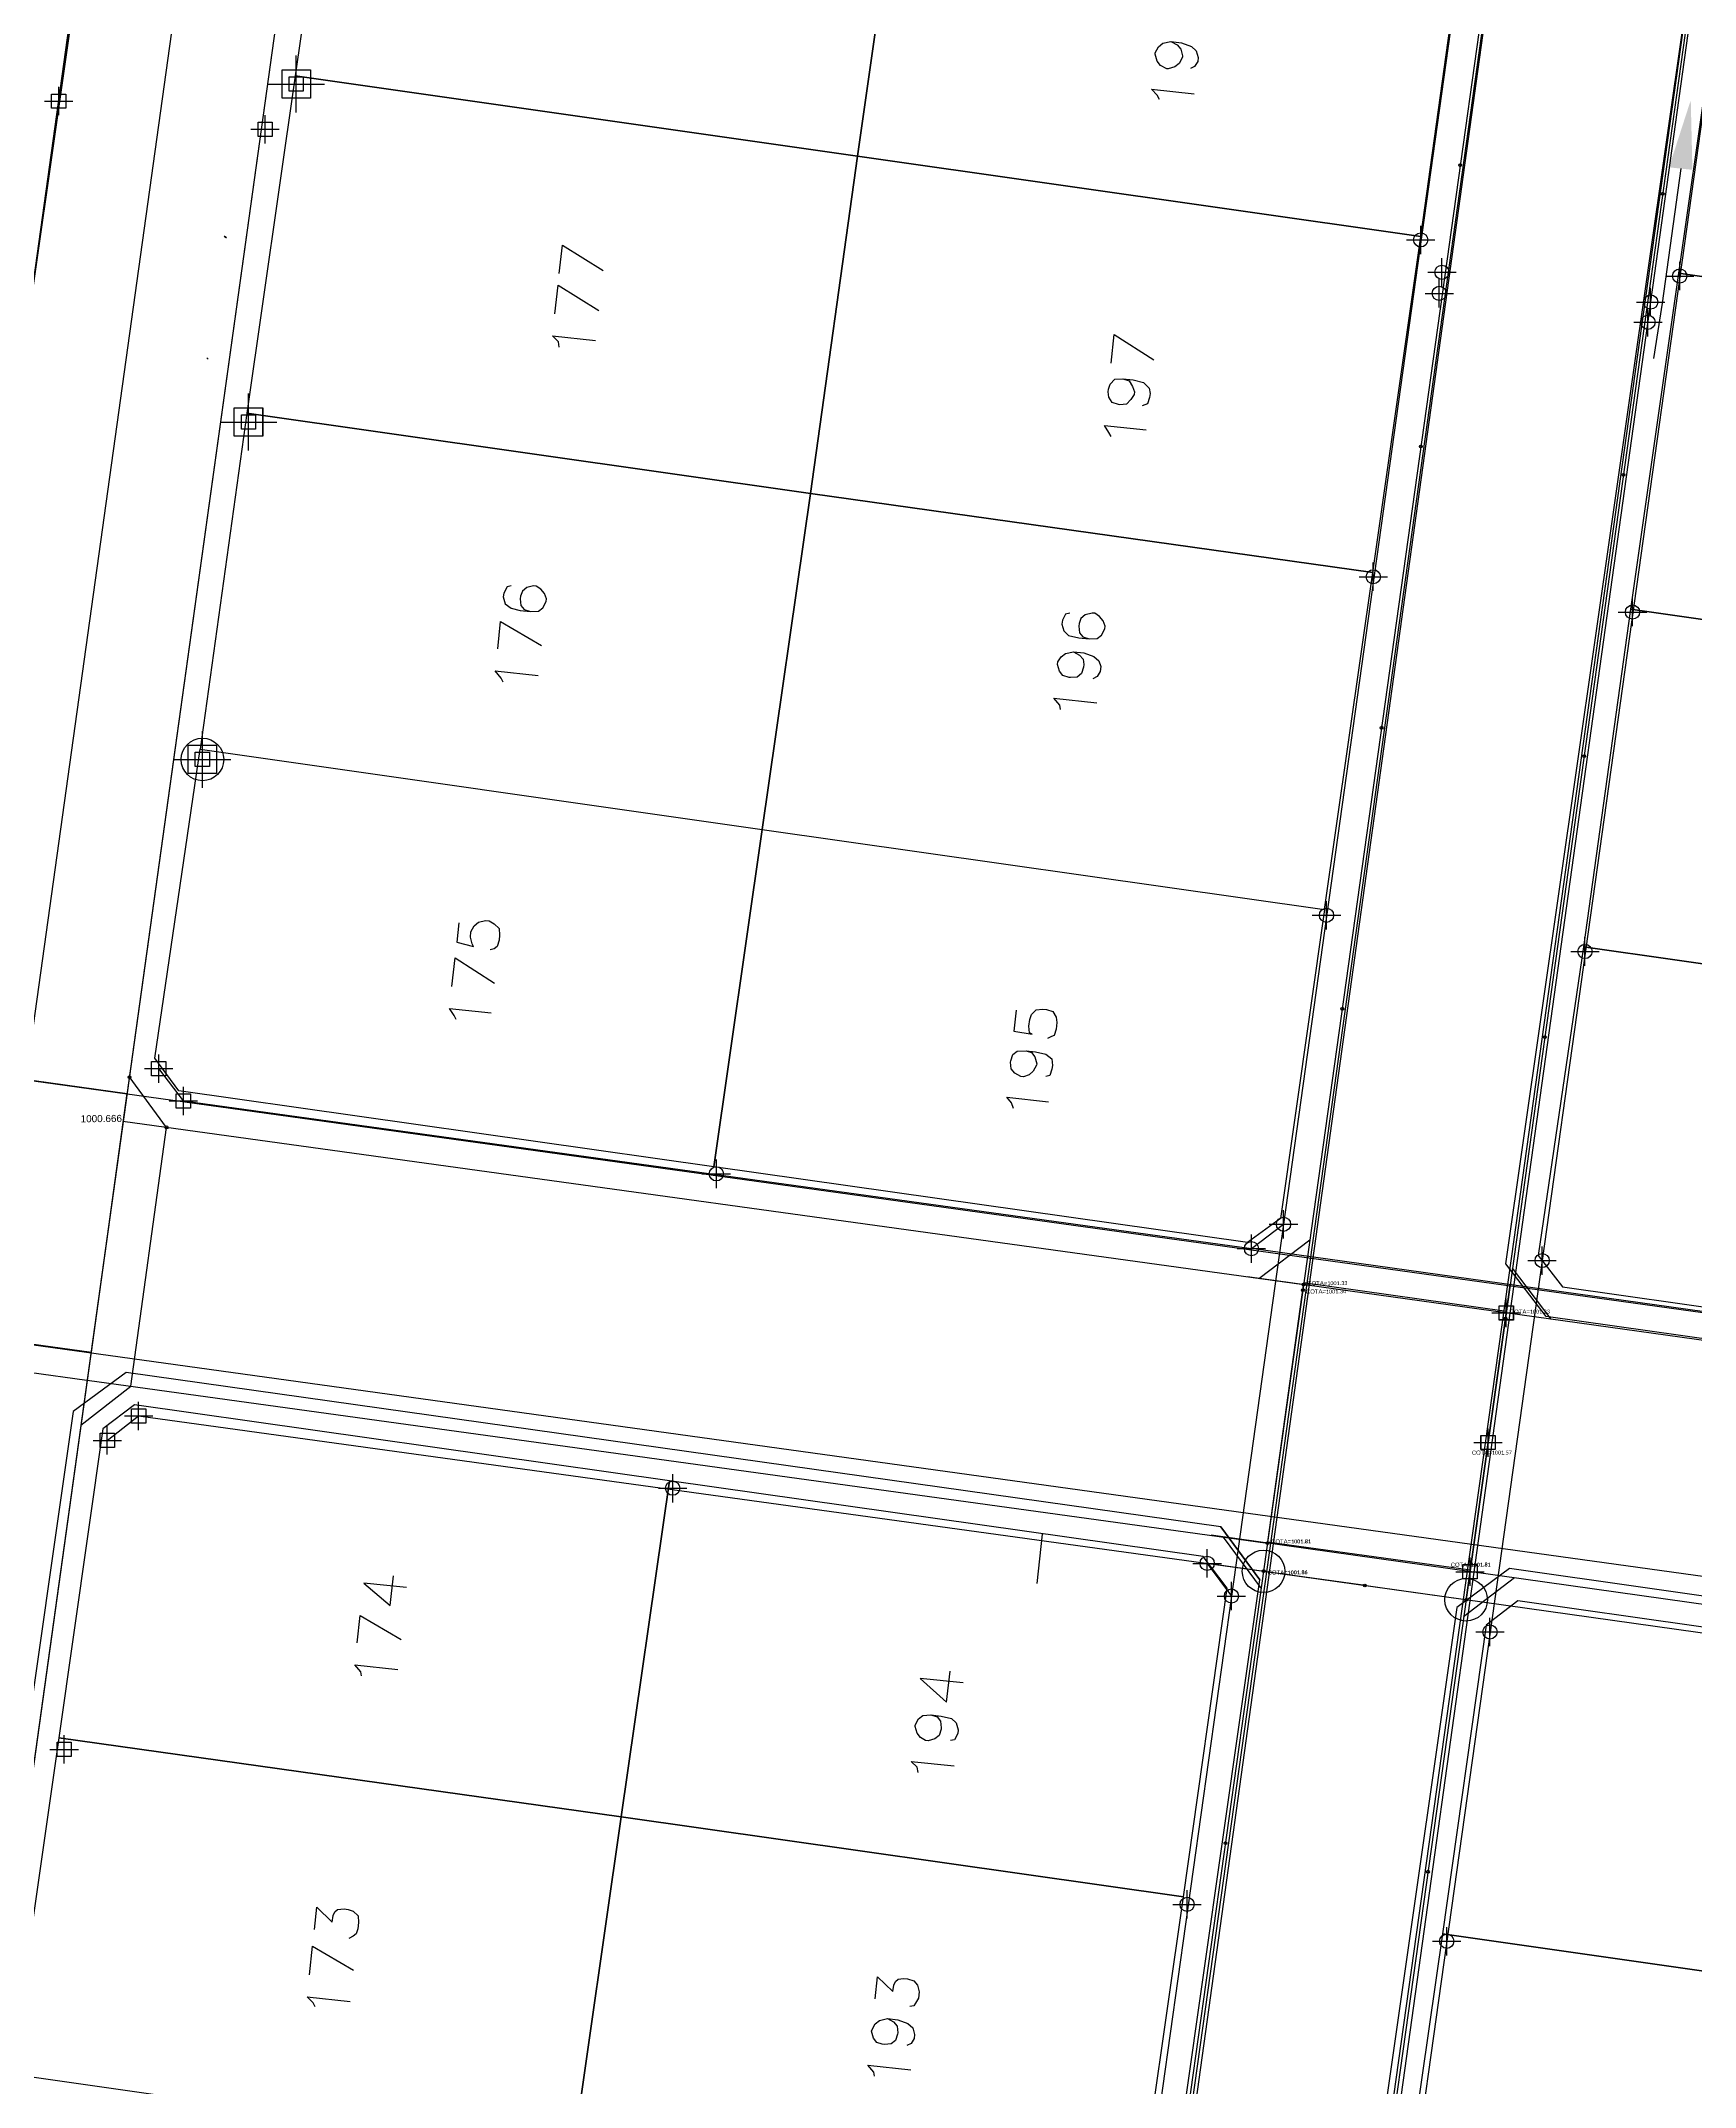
# Model space of a CAD drawing. Header units: metres. Extents: x -977055 to 805873, y -1033982 to 242021.
# Drawn here: x 901 to 959.2, y 929.9 to 1001.9 of the extents above; entities that cross this region are included whole.
import ezdxf

# ---------------------------------------------------------------- set-up
doc = ezdxf.new("R2010")
doc.units = ezdxf.units.M
doc.header["$PDMODE"] = 32
doc.header["$PDSIZE"] = 1.5
for name, color, linetype in [('12-CONDICIONES EXISTENTES', 2, 'Continuous'), ('C-ANNO-MATC-TEXT', 150, 'Continuous'), ('C-ROAD-PROF-TEXT', 11, 'Continuous'), ('LOTE 243', 6, 'Continuous'), ('PUNTOS V', 4, 'Continuous'), ('V-NODE', 1, 'Continuous')]:
    doc.layers.add(name, color=color, linetype=linetype)
for name, color, linetype, true_color in [('PDF2_area escolar', 7, 'Continuous', 0x989898), ('PDF_Geometry', 7, 'Continuous', 0x797979), ('PDF_Solid Fills', 7, 'Continuous', 0x797979)]:
    doc.layers.add(name, color=color, linetype=linetype, true_color=true_color)
doc.layers.get('PDF2_area escolar').off()
doc.styles.add('CITY2', font='stylu.ttf', dxfattribs={"height": 0.2})
doc.styles.get("Standard").update_dxf_attribs({"font": 'arial.ttf'})
doc.dimstyles.new('COTAS2', dxfattribs={"dimtxt": 0.02, "dimasz": 0.1, "dimexe": 0.15, "dimexo": 0.08, "dimgap": 0.05, "dimtad": 1, "dimzin": 0, "dimdsep": 46, "dimtxsty": 'CITY2', "dimblk": 'ARCHTICK', "dimcen": 1, "dimdle": 0.1, "dimclrd": 1, "dimclre": 1, "dimclrt": 2, "dimadec": 0, "dimazin": 0, "dimtfac": 1, "dimtofl": 0, "dimtmove": 0, "dimatfit": 3, "dimldrblk": 'ARCHTICK', "dimfxl": 0.18, "dimtolj": 1, "dimtzin": 0, "dimarcsym": 0})

# ---------------------------------------------------------------- blocks, each defined once
blk = doc.blocks.new('*U2419')
at = {"color": 0, "linetype": 'ByBlock', "lineweight": -2, "transparency": 16777216}
for p, q in [((0, -1), (0, 1)), ((-1, 0), (1, 0))]:
    blk.add_line(p, q, dxfattribs=at)
blk.add_lwpolyline([(-0.5, -0.5), (-0.5, 0.5), (0.5, 0.5), (0.5, -0.5)], close=True, dxfattribs=at)
blk = doc.blocks.new('*U2446', base_point=(906.697, 976.64, 1000.781))
at = {"layer": 'V-NODE', "color": 10, "lineweight": -2}
blk.add_blockref('*U2419', (906.697, 976.64, 1000.781), dxfattribs=at)
blk = doc.blocks.new('*U2449', base_point=(908.318, 988.523, 1000.231))
at = {"layer": 'V-NODE', "color": 10, "lineweight": -2}
blk.add_blockref('*U2419', (908.318, 988.523, 1000.231), dxfattribs=at)
blk = doc.blocks.new('*U2452', base_point=(908.319, 988.523, 1000.233))
at = {"layer": 'V-NODE', "color": 10, "lineweight": -2}
blk.add_blockref('*U2419', (908.319, 988.523, 1000.233), dxfattribs=at)
blk = doc.blocks.new('*U2455', base_point=(909.999, 1000.426, 999.633))
at = {"layer": 'V-NODE', "color": 10, "lineweight": -2}
blk.add_blockref('*U2419', (909.999, 1000.426, 999.633), dxfattribs=at)
blk = doc.blocks.new('*U2497')
at = {"color": 0, "linetype": 'ByBlock', "lineweight": -2, "transparency": 16777216}
for p, q in [((-1, 0), (1, 0)), ((0, -1), (0, 1))]:
    blk.add_line(p, q, dxfattribs=at)
blk.add_lwpolyline([(-0.5, -0.5), (-0.5, 0.5), (0.5, 0.5), (0.5, -0.5)], close=True, dxfattribs=at)
blk = doc.blocks.new('*U2662', base_point=(901.83, 941.775, 1002.659))
at = {"layer": 'V-NODE', "color": 130, "lineweight": -2, "xscale": 0.5, "yscale": 0.5, "zscale": 0.5}
blk.add_blockref('*U2497', (901.83, 941.775, 1002.659), dxfattribs=at)
blk = doc.blocks.new('*U2674', base_point=(903.346, 952.656, 1002.103))
at = {"layer": 'V-NODE', "color": 130, "lineweight": -2, "xscale": 0.5, "yscale": 0.5, "zscale": 0.5}
blk.add_blockref('*U2497', (903.346, 952.656, 1002.103), dxfattribs=at)
blk = doc.blocks.new('*U2677', base_point=(904.451, 953.516, 1002.064))
at = {"layer": 'V-NODE', "color": 130, "lineweight": -2, "xscale": 0.5, "yscale": 0.5, "zscale": 0.5}
blk.add_blockref('*U2497', (904.451, 953.516, 1002.064), dxfattribs=at)
blk = doc.blocks.new('*U2680', base_point=(906.026, 964.61, 1001.429))
at = {"layer": 'V-NODE', "color": 130, "lineweight": -2, "xscale": 0.5, "yscale": 0.5, "zscale": 0.5}
blk.add_blockref('*U2497', (906.026, 964.61, 1001.429), dxfattribs=at)
blk = doc.blocks.new('*U2683', base_point=(905.158, 965.751, 1001.29))
at = {"layer": 'V-NODE', "color": 130, "lineweight": -2, "xscale": 0.5, "yscale": 0.5, "zscale": 0.5}
blk.add_blockref('*U2497', (905.158, 965.751, 1001.29), dxfattribs=at)
blk = doc.blocks.new('*U2698', base_point=(906.697, 976.64, 1000.781))
at = {"layer": 'V-NODE', "color": 130, "lineweight": -2, "xscale": 0.5, "yscale": 0.5, "zscale": 0.5}
blk.add_blockref('*U2497', (906.697, 976.64, 1000.781), dxfattribs=at)
blk = doc.blocks.new('*U2701', base_point=(908.318, 988.523, 1000.231))
at = {"layer": 'V-NODE', "color": 130, "lineweight": -2, "xscale": 0.5, "yscale": 0.5, "zscale": 0.5}
blk.add_blockref('*U2497', (908.318, 988.523, 1000.231), dxfattribs=at)
blk = doc.blocks.new('*U2707', base_point=(908.319, 988.523, 1000.233))
at = {"layer": 'V-NODE', "color": 130, "lineweight": -2, "xscale": 0.5, "yscale": 0.5, "zscale": 0.5}
blk.add_blockref('*U2497', (908.319, 988.523, 1000.233), dxfattribs=at)
blk = doc.blocks.new('*U2710', base_point=(909.999, 1000.426, 999.633))
at = {"layer": 'V-NODE', "color": 130, "lineweight": -2, "xscale": 0.5, "yscale": 0.5, "zscale": 0.5}
blk.add_blockref('*U2497', (909.999, 1000.426, 999.633), dxfattribs=at)
blk = doc.blocks.new('base')
at = {"layer": 'PDF_Geometry', "lineweight": 25, "extrusion": (-0.000787417, 0.063364, 0.99799), "elevation": 0.026}
for points in [[(-314.355, -197.288), (-299.601, -195.681), (-292.744, -194.188), (-282.663, -192.111), (-274.476, -190.361), (-258.037, -185.154), (-248.029, -180.61), (-240.539, -177.71), (-228.643, -174.042), (-222.733, -172.714), (-217.384, -171.04), (-209.935, -169.248), (-202.16, -164.759), (-196.196, -160.284), (-195.073, -159.817), (-178.095, -157.457), (-154.298, -156.614), (-136.667, -154.611), (-124.436, -153.164), (-118.066, -151.474), (-100.79, -146.646), (-80.955, -140.967), (-73.385, -139.328), (-61.694, -135.822), (-40.504, -131.604), (-37.727, -130.872), (-17.661, -129.441), (1.311, -127.461), (21.092, -124.929), (41.006, -122.83), (47.376, -123.458), (63.592, -123.186), (81.402, -124.312), (85.639, -96.072), (88.705, -66.393), (92.811, -40.781), (97.16, -22.386), (100.596, -1.562), (102.483, 8.32), (109.691, 37.361), (117.528, 76.62), (126.217, 115.638), (131.513, 149.592), (134.682, 173.973), (136.916, 195.591), (139.956, 229.678), (141.558, 250.676), (142.614, 271.37), (143.252, 283.21), (147.066, 312.938), (152.58, 355.631), (153.554, 396.042), (150.869, 418.02), (151.777, 438.639), (150.959, 458.028), (151.777, 438.639), (150.869, 418.02), (153.554, 396.042), (152.58, 355.631), (147.066, 312.938), (143.252, 283.21), (142.614, 271.37), (141.558, 250.676), (139.956, 229.678), (136.916, 195.591), (134.682, 173.973), (131.513, 149.592), (126.217, 115.638), (117.528, 76.62), (109.691, 37.361), (102.483, 8.32), (100.596, -1.562), (97.16, -22.386), (92.811, -40.781), (88.705, -66.393), (85.639, -96.072), (81.402, -124.312), (63.592, -123.186), (47.376, -123.458), (41.006, -122.83), (21.092, -124.929), (1.311, -127.461), (-17.661, -129.441), (-37.727, -130.872), (-40.504, -131.604), (-61.694, -135.822), (-73.385, -139.328), (-80.955, -140.967), (-100.79, -146.646), (-118.066, -151.474), (-124.436, -153.164), (-136.667, -154.611), (-154.298, -156.614), (-178.095, -157.457), (-195.073, -159.817), (-196.196, -160.284), (-202.16, -164.759), (-209.935, -169.248), (-217.384, -171.04), (-222.733, -172.714), (-228.643, -174.042), (-240.539, -177.71), (-248.029, -180.61), (-258.037, -185.154), (-274.476, -190.361), (-282.663, -192.111), (-292.744, -194.188), (-299.601, -195.681), (-314.355, -197.288), (-312.178, -178.446), (-309.146, -157.898), (-306.876, -132.899), (-305.823, -118.002), (-298.643, -78.802), (-291.055, -45.077), (-282.252, -15.116), (-275.645, 10.473), (-270.319, 33.898), (-263.825, 63.164), (-258.15, 86.408), (-284.424, 123.888)], [(-11.71, 51.199), (-13.594, 49.803), (-24.492, -20.249), (-23.096, -22.133), (15.367, -28.112), (17.206, -26.71), (28.103, 43.341), (26.707, 45.225)], [(-120.33, -7.08), (-121.726, -5.196), (-110.823, 64.902), (-108.945, 66.252), (-70.522, 60.325), (-69.126, 58.441), (-80.029, -11.657), (-81.907, -13.007)], [(-57.878, 15.166), (-58.096, 15.285), (-58.216, 15.439), (-58.28, 15.678), (-58.275, 15.724), (-58.156, 15.942), (-58.002, 16.062), (-57.762, 16.126), (-57.717, 16.121), (-57.499, 16.002), (-57.379, 15.848), (-57.315, 15.608), (-57.32, 15.563), (-57.439, 15.345), (-57.593, 15.225), (-57.878, 15.166), (-58.244, 15.21), (-58.598, 15.346), (-58.765, 15.505), (-58.829, 15.744), (-58.812, 15.882), (-58.699, 16.053), (-58.55, 16.128)], [(-57.447, 17.201), (-57.372, 17.053), (-57.166, 16.842), (-58.674, 17.024)], [(-75.767, 19.872), (-75.057, 24.609), (-74.729, 26.563)], [(-36.242, 23.086), (-36.364, 22.08), (-37.784, 22.993)], [(-36.072, 24.503), (-36.193, 23.497), (-37.613, 24.41)], [(-36.208, 25.678), (-36.185, 25.49), (-35.978, 25.28), (-37.486, 25.461)], [(-55.633, 26.488), (-55.754, 25.483), (-57.129, 26.39)], [(-56.029, 27.046), (-56.252, 27.12), (-56.368, 27.319), (-56.437, 27.513), (-56.426, 27.604), (-56.312, 27.776), (-56.153, 27.942), (-55.919, 27.96), (-55.874, 27.955), (-55.651, 27.882), (-55.535, 27.682), (-55.512, 27.494), (-55.523, 27.403), (-55.59, 27.225), (-55.75, 27.059), (-56.029, 27.046), (-56.395, 27.09), (-56.755, 27.18), (-56.962, 27.39), (-56.985, 27.579), (-56.969, 27.716), (-56.896, 27.939), (-56.702, 28.008)], [(-55.599, 29.081), (-55.524, 28.933), (-55.369, 28.682), (-56.831, 28.859)], [(-34.407, 34.086), (-34.264, 34.116), (-34.145, 34.333), (-34.129, 34.47), (-34.193, 34.71), (-34.405, 34.874), (-34.719, 34.959), (-35.085, 35.003), (-35.365, 34.99), (-35.518, 34.869), (-35.637, 34.652), (-35.648, 34.561), (-35.579, 34.367), (-35.458, 34.213), (-35.286, 34.1), (-35.195, 34.089), (-34.956, 34.152), (-34.802, 34.273), (-34.734, 34.45), (-34.723, 34.542), (-34.741, 34.776), (-34.862, 34.929), (-35.085, 35.003)], [(-54.062, 35.295), (-53.919, 35.324), (-53.8, 35.542), (-53.784, 35.679), (-53.848, 35.918), (-54.014, 36.078), (-54.374, 36.167), (-54.74, 36.211), (-55.019, 36.199), (-55.173, 36.078), (-55.292, 35.861), (-55.303, 35.769), (-55.234, 35.575), (-55.113, 35.422), (-54.941, 35.308), (-54.85, 35.297), (-54.61, 35.361), (-54.457, 35.482), (-54.389, 35.659), (-54.378, 35.751), (-54.396, 35.985), (-54.517, 36.138), (-54.74, 36.211)], [(-33.909, 36.299), (-34.024, 35.339), (-35.45, 36.206)], [(-54.176, 36.654), (-54.394, 36.773), (-54.514, 36.926), (-54.538, 37.115), (-54.527, 37.206), (-54.454, 37.429), (-54.3, 37.55), (-54.066, 37.568), (-54.02, 37.562), (-53.797, 37.489), (-53.677, 37.335), (-53.613, 37.096), (-53.624, 37.004), (-53.737, 36.833), (-53.891, 36.712), (-54.176, 36.654), (-54.542, 36.698), (-54.897, 36.833), (-55.063, 36.992), (-55.132, 37.186), (-55.11, 37.369), (-54.997, 37.541), (-54.849, 37.616)], [(-34.091, 37.48), (-34.016, 37.332), (-33.815, 37.076), (-35.323, 37.257)], [(-53.7, 38.683), (-53.671, 38.54), (-53.47, 38.284), (-54.978, 38.466)], [(-32.421, 45.95), (-32.339, 46.636), (-32.922, 46.799), (-32.887, 46.702), (-32.823, 46.462), (-32.845, 46.279), (-32.964, 46.062), (-33.118, 45.941), (-33.357, 45.877), (-33.495, 45.894), (-33.666, 46.007), (-33.833, 46.166), (-33.851, 46.4), (-33.829, 46.583), (-33.756, 46.806), (-33.653, 46.887), (-33.511, 46.916)], [(-32.151, 48.19), (-32.273, 47.184), (-33.647, 48.092)], [(-32.288, 49.365), (-32.213, 49.217), (-32.058, 48.967), (-33.52, 49.143)], [(-52.006, 49.283), (-51.917, 50.015), (-52.552, 50.137), (-52.466, 50.081), (-52.448, 49.847), (-52.475, 49.618), (-52.543, 49.441), (-52.702, 49.274), (-52.936, 49.256), (-53.073, 49.273), (-53.296, 49.346), (-53.411, 49.545), (-53.435, 49.734), (-53.408, 49.962), (-53.334, 50.185), (-53.237, 50.22), (-53.089, 50.295)], [(-52.343, 50.715), (-52.52, 50.783), (-52.641, 50.936), (-52.705, 51.176), (-52.699, 51.222), (-52.58, 51.439), (-52.427, 51.56), (-52.233, 51.629), (-52.142, 51.618), (-51.924, 51.499), (-51.803, 51.346), (-51.785, 51.112), (-51.791, 51.066), (-51.864, 50.843), (-52.018, 50.722), (-52.343, 50.715), (-52.663, 50.754), (-53.023, 50.843), (-53.235, 51.008), (-53.253, 51.242), (-53.237, 51.379), (-53.164, 51.602), (-53.021, 51.631)], [(-51.867, 52.744), (-51.797, 52.55), (-51.637, 52.346), (-53.099, 52.522)], [(-70.522, 60.325), (-69.126, 58.441)], [(-52.49, 69.513), (-52.699, 67.776)], [(-58.98, 67.605), (-60.33, 69.484)], [(-30.293, 69.389), (-28.785, 69.207), (-29.707, 70.014), (-29.834, 68.963)], [(-95.361, 161.299), (-95.875, 161.268), (-108.942, 77.056), (-107.591, 75.178), (-69.128, 69.199), (-67.25, 70.549), (-53.172, 161.224)], [(-69.128, 69.199), (-67.25, 70.549)], [(-28.531, 71.31), (-28.647, 70.35), (-30.073, 71.217)], [(-28.668, 72.486), (-28.639, 72.343), (-28.438, 72.087), (-29.946, 72.269)], [(-49.844, 72.997), (-48.336, 72.815), (-49.253, 73.667), (-49.385, 72.57)], [(-48.69, 74.11), (-48.913, 74.183), (-49.034, 74.336), (-49.052, 74.57), (-49.046, 74.616), (-48.973, 74.839), (-48.819, 74.96), (-48.58, 75.024), (-48.488, 75.013), (-48.317, 74.899), (-48.196, 74.746), (-48.132, 74.506), (-48.138, 74.46), (-48.256, 74.243), (-48.41, 74.122), (-48.69, 74.11), (-49.056, 74.154), (-49.416, 74.243), (-49.582, 74.403), (-49.646, 74.642), (-49.629, 74.779), (-49.51, 74.997), (-49.368, 75.026)], [(-48.214, 76.139), (-48.19, 75.951), (-47.983, 75.74), (-49.492, 75.922)], [(-26.897, 81.407), (-26.991, 80.63), (-27.53, 81.159), (-27.558, 80.93), (-27.62, 80.799), (-27.722, 80.718), (-27.956, 80.7), (-28.093, 80.717), (-28.271, 80.785), (-28.437, 80.944), (-28.455, 81.178), (-28.428, 81.406), (-28.36, 81.584), (-28.258, 81.664), (-28.109, 81.739)], [(-26.705, 83.007), (-26.826, 82.002), (-28.252, 82.869)], [(-46.604, 84.106), (-46.698, 83.329), (-47.237, 83.858), (-47.265, 83.629), (-47.327, 83.498), (-47.429, 83.417), (-47.618, 83.394), (-47.755, 83.41), (-47.978, 83.483), (-48.098, 83.637), (-48.162, 83.877), (-48.135, 84.105), (-48.021, 84.277), (-47.965, 84.363), (-47.822, 84.392)], [(-26.892, 84.143), (-26.818, 83.995), (-26.611, 83.784), (-28.119, 83.966)], [(-47.03, 84.807), (-47.248, 84.926), (-47.368, 85.079), (-47.386, 85.313), (-47.381, 85.359), (-47.308, 85.582), (-47.154, 85.703), (-46.92, 85.721), (-46.829, 85.71), (-46.651, 85.642), (-46.531, 85.489), (-46.467, 85.249), (-46.472, 85.203), (-46.591, 84.986), (-46.745, 84.865), (-47.03, 84.807), (-47.396, 84.851), (-47.75, 84.986), (-47.917, 85.145), (-47.981, 85.385), (-47.964, 85.522), (-47.851, 85.694), (-47.703, 85.769)], [(-46.554, 86.836), (-46.525, 86.693), (-46.324, 86.437), (-47.832, 86.619)]]:
    blk.add_lwpolyline(points, dxfattribs=at)
for points in [[(-46.789, 19.07), (-48.632, 7.236), (-28.877, 4.16), (-27.034, 15.995)], [(-66.589, 22.151), (-68.392, 10.266), (-48.632, 7.236), (-46.789, 19.07)], [(-95.401, 26.643), (-97.249, 14.762), (-77.495, 11.687), (-75.646, 23.567)], [(-44.986, 30.956), (-46.789, 19.07), (-27.034, 15.995), (-25.186, 27.875)], [(-64.746, 33.986), (-66.589, 22.151), (-46.789, 19.07), (-44.986, 30.956)], [(-93.603, 38.482), (-95.401, 26.643), (-75.646, 23.567), (-73.803, 35.401)], [(-43.143, 42.79), (-44.986, 30.956), (-25.186, 27.875), (-23.388, 39.714)], [(-62.897, 45.866), (-64.746, 33.986), (-44.986, 30.956), (-43.143, 42.79)], [(-91.755, 50.362), (-93.603, 38.482), (-73.803, 35.401), (-72, 47.287)], [(-43.143, 42.79), (-41.294, 54.67), (-22.494, 51.756), (-21.661, 50.589), (-23.388, 39.714)], [(-62.897, 45.866), (-61.215, 56.746), (-60.048, 57.579), (-41.294, 54.67), (-43.143, 42.79)], [(-89.911, 62.197), (-91.755, 50.362), (-72, 47.287), (-70.273, 58.161), (-71.111, 59.283)], [(-37.747, 77.567), (-39.59, 65.733), (-20.79, 62.819), (-19.669, 63.657), (-17.987, 74.538)], [(-57.502, 80.643), (-59.183, 69.763), (-58.345, 68.642), (-39.59, 65.733), (-37.747, 77.567)], [(-86.359, 85.14), (-88.208, 73.26), (-69.407, 70.346), (-68.286, 71.184), (-66.604, 82.064)], [(-35.898, 89.447), (-37.747, 77.567), (-17.987, 74.538), (-16.144, 86.372)], [(-55.653, 92.523), (-57.502, 80.643), (-37.747, 77.567), (-35.898, 89.447)], [(-84.516, 96.974), (-86.359, 85.14), (-66.604, 82.064), (-64.761, 93.899)]]:
    blk.add_lwpolyline(points, close=True, dxfattribs=at)
at = {"layer": 'PDF_Geometry', "color": 30, "lineweight": 50, "true_color": 0xf26621, "extrusion": (-0.000787417, 0.063364, 0.99799), "elevation": 0.026}
for points in [[(-24.541, 21.676), (-24.455, 21.619)], [(-23.841, 25.95), (-23.801, 25.899)]]:
    blk.add_lwpolyline(points, dxfattribs=at)
at = {"layer": 'PDF_Geometry', "lineweight": 25, "extrusion": (-0.000787417, 0.063364, 0.99799), "elevation": 0.026}
blk.add_lwpolyline([(-45.276, 166.718), (-60.33, 69.484), (-58.98, 67.605), (-20.511, 61.672), (-18.633, 63.023), (0.247, 184.698, 0.636424), (-2.755, 186.728), (-17.682, 177.908)], format="xyb", dxfattribs=at)
blk = doc.blocks.new('*U3053')
at = {"color": 0, "linetype": 'ByBlock', "lineweight": -2, "transparency": 16777216}
for p, q in [((-1, 0), (1, 0)), ((0, -1), (0, 1))]:
    blk.add_line(p, q, dxfattribs=at)
blk.add_circle((0, 0), 0.5, dxfattribs=at)
blk = doc.blocks.new('*U3065', base_point=(958.709, 993.665, 1000.136))
at = {"layer": 'V-NODE', "color": 90, "lineweight": -2, "xscale": 0.5, "yscale": 0.5, "zscale": 0.5}
blk.add_blockref('*U3053', (958.709, 993.665, 1000.136), dxfattribs=at)
blk = doc.blocks.new('*U3068', base_point=(957.046, 981.831, 1000.721))
at = {"layer": 'V-NODE', "color": 90, "lineweight": -2, "xscale": 0.5, "yscale": 0.5, "zscale": 0.5}
blk.add_blockref('*U3053', (957.046, 981.831, 1000.721), dxfattribs=at)
blk = doc.blocks.new('*U3071', base_point=(955.37, 969.874, 1001.419))
at = {"layer": 'V-NODE', "color": 90, "lineweight": -2, "xscale": 0.5, "yscale": 0.5, "zscale": 0.5}
blk.add_blockref('*U3053', (955.37, 969.874, 1001.419), dxfattribs=at)
blk = doc.blocks.new('*U3074', base_point=(953.864, 958.99, 1002.067))
at = {"layer": 'V-NODE', "color": 90, "lineweight": -2, "xscale": 0.5, "yscale": 0.5, "zscale": 0.5}
blk.add_blockref('*U3053', (953.864, 958.99, 1002.067), dxfattribs=at)
blk = doc.blocks.new('*U3077', base_point=(952.027, 945.909, 1002.774))
at = {"layer": 'V-NODE', "color": 90, "lineweight": -2, "xscale": 0.5, "yscale": 0.5, "zscale": 0.5}
blk.add_blockref('*U3053', (952.027, 945.909, 1002.774), dxfattribs=at)
blk = doc.blocks.new('*U3080', base_point=(950.504, 935.015, 1003.477))
at = {"layer": 'V-NODE', "color": 90, "lineweight": -2, "xscale": 0.5, "yscale": 0.5, "zscale": 0.5}
blk.add_blockref('*U3053', (950.504, 935.015, 1003.477), dxfattribs=at)
blk = doc.blocks.new('*U3122', base_point=(941.365, 936.316, 1003.333))
at = {"layer": 'V-NODE', "color": 90, "lineweight": -2, "xscale": 0.5, "yscale": 0.5, "zscale": 0.5}
blk.add_blockref('*U3053', (941.365, 936.316, 1003.333), dxfattribs=at)
blk = doc.blocks.new('*U3125', base_point=(942.926, 947.174, 1002.671))
at = {"layer": 'V-NODE', "color": 90, "lineweight": -2, "xscale": 0.5, "yscale": 0.5, "zscale": 0.5}
blk.add_blockref('*U3053', (942.926, 947.174, 1002.671), dxfattribs=at)
blk = doc.blocks.new('*U3128', base_point=(942.071, 948.326, 1002.585))
at = {"layer": 'V-NODE', "color": 90, "lineweight": -2, "xscale": 0.5, "yscale": 0.5, "zscale": 0.5}
blk.add_blockref('*U3053', (942.071, 948.326, 1002.585), dxfattribs=at)
blk = doc.blocks.new('*U3131', base_point=(923.253, 950.972, 1002.288))
at = {"layer": 'V-NODE', "color": 90, "lineweight": -2, "xscale": 0.5, "yscale": 0.5, "zscale": 0.5}
blk.add_blockref('*U3053', (923.253, 950.972, 1002.288), dxfattribs=at)
blk = doc.blocks.new('*U3134', base_point=(924.793, 962.045, 1001.664))
at = {"layer": 'V-NODE', "color": 90, "lineweight": -2, "xscale": 0.5, "yscale": 0.5, "zscale": 0.5}
blk.add_blockref('*U3053', (924.793, 962.045, 1001.664), dxfattribs=at)
blk = doc.blocks.new('*U3137', base_point=(944.758, 960.267, 1001.858))
at = {"layer": 'V-NODE', "color": 90, "lineweight": -2, "xscale": 0.5, "yscale": 0.5, "zscale": 0.5}
blk.add_blockref('*U3053', (944.758, 960.267, 1001.858), dxfattribs=at)
blk = doc.blocks.new('*U3140', base_point=(943.63, 959.409, 1001.897))
at = {"layer": 'V-NODE', "color": 90, "lineweight": -2, "xscale": 0.5, "yscale": 0.5, "zscale": 0.5}
blk.add_blockref('*U3053', (943.63, 959.409, 1001.897), dxfattribs=at)
blk = doc.blocks.new('*U3155', base_point=(946.273, 971.151, 1001.314))
at = {"layer": 'V-NODE', "color": 90, "lineweight": -2, "xscale": 0.5, "yscale": 0.5, "zscale": 0.5}
blk.add_blockref('*U3053', (946.273, 971.151, 1001.314), dxfattribs=at)
blk = doc.blocks.new('*U3158', base_point=(947.918, 983.072, 1000.648))
at = {"layer": 'V-NODE', "color": 90, "lineweight": -2, "xscale": 0.5, "yscale": 0.5, "zscale": 0.5}
blk.add_blockref('*U3053', (947.918, 983.072, 1000.648), dxfattribs=at)
blk = doc.blocks.new('*U3161', base_point=(949.589, 994.937, 1000.03))
at = {"layer": 'V-NODE', "color": 90, "lineweight": -2, "xscale": 0.5, "yscale": 0.5, "zscale": 0.5}
blk.add_blockref('*U3053', (949.589, 994.937, 1000.03), dxfattribs=at)
blk = doc.blocks.new('*U4082')
at = {"color": 0, "linetype": 'ByBlock', "lineweight": -2, "transparency": 16777216}
for p, q in [((-1, 0), (1, 0)), ((0, -1), (0, 1))]:
    blk.add_line(p, q, dxfattribs=at)
blk.add_lwpolyline([(-0.5, -0.5), (-0.5, 0.5), (0.5, 0.5), (0.5, -0.5)], close=True, dxfattribs=at)
blk = doc.blocks.new('*U4676')
at = {"color": 0, "linetype": 'ByBlock', "lineweight": -2, "transparency": 16777216}
for p, q in [((-1, 0), (1, 0)), ((0, -1), (0, 1))]:
    blk.add_line(p, q, dxfattribs=at)
blk.add_circle((0, 0), 0.5, dxfattribs=at)
blk = doc.blocks.new('*U4684', base_point=(957.588, 992.035, 999.671))
at = {"layer": 'V-NODE', "color": 5, "lineweight": -2, "xscale": 0.5, "yscale": 0.5, "zscale": 0.5}
blk.add_blockref('*U4676', (957.588, 992.035, 999.671), dxfattribs=at)
blk = doc.blocks.new('*U4687', base_point=(957.685, 992.747, 999.64))
at = {"layer": 'V-NODE', "color": 5, "lineweight": -2, "xscale": 0.5, "yscale": 0.5, "zscale": 0.5}
blk.add_blockref('*U4676', (957.685, 992.747, 999.64), dxfattribs=at)
blk = doc.blocks.new('*U4690', base_point=(950.241, 993.053, 999.694))
at = {"layer": 'V-NODE', "color": 5, "lineweight": -2, "xscale": 0.5, "yscale": 0.5, "zscale": 0.5}
blk.add_blockref('*U4676', (950.241, 993.053, 999.694), dxfattribs=at)
blk = doc.blocks.new('*U4693', base_point=(950.336, 993.796, 999.654))
at = {"layer": 'V-NODE', "color": 5, "lineweight": -2, "xscale": 0.5, "yscale": 0.5, "zscale": 0.5}
blk.add_blockref('*U4676', (950.336, 993.796, 999.654), dxfattribs=at)
blk = doc.blocks.new('_ArchTick')
at = {"color": 0, "linetype": 'ByBlock', "const_width": 0.15}
blk.add_lwpolyline([(-0.5, -0.5), (0.5, 0.5)], dxfattribs=at)
blk = doc.blocks.new('*D5456')
at = {"color": 1, "linetype": 'Continuous', "lineweight": -2, "transparency": 16777216}
for p, q in [((823.034, 976.089), (1046.132, 945.156)), ((821.77, 966.976), (1044.869, 936.043))]:
    blk.add_line(p, q, dxfattribs=at)
at = {"color": 1, "lineweight": -2, "transparency": 16777216}
blk.add_line((1045.997, 945.276), (1044.706, 935.965), dxfattribs=at)
at = {"layer": 'Defpoints', "color": 0, "transparency": 16777216}
for p in [(822.955, 976.1, 1001.655), (821.691, 966.987, 1001.655), (1044.72, 936.064)]:
    blk.add_point(p, dxfattribs=at)
at = {"color": 1, "lineweight": -2, "transparency": 16777216, "xscale": 0.1, "yscale": 0.1, "zscale": 0.1}
for p, rotation in [((1045.984, 945.177), 82.1062066754318), ((1044.72, 936.064), 262.1062066754318)]:
    blk.add_blockref('_ArchTick', p, dxfattribs=dict(at, rotation=rotation))
at = {"color": 2, "transparency": 16777216, "insert": (1045.199, 940.642), "char_height": 0.2, "attachment_point": 5, "rotation": 82.10621, "style": 'CITY2'}
blk.add_mtext('\\A1;9.20', dxfattribs=at)

msp = doc.modelspace()

# ---------------------------------------------------------------- linework, layer by layer
at = {"color": 1}
for points, elevation in [([(938.32565, 853.49253), (977.19382, 1133.04779), (969.57923, 1130.55567), (930.81283, 851.13877), (938.32565, 853.49253)], 1010.921), ([(917.94306, 1117.48458), (925.48046, 1119.0127), (885.10304, 828.76218), (877.00719, 822.82532), (918.0012, 1117.49637)], 378.46258), ([(904.05207, 964.86396), (896.90527, 965.86481), (895.64739, 956.75021), (902.79514, 955.75917), (904.05328, 964.87274)], 2400.75492), ([(952.6046, 957.19947), (945.4578, 958.20033), (944.19993, 949.08573), (951.34768, 948.09469), (952.60581, 957.20825)], 4399.06092)]:
    msp.add_lwpolyline(points, dxfattribs=dict(at, elevation=elevation))
at = {"layer": '12-CONDICIONES EXISTENTES', "color": 1}
for points, elevation in [([(992.401, 952.597), (943.63, 959.409)], 2001.763), ([(992.26254, 951.60663), (943.49167, 958.41861)], 2001.763), ([(990.95192, 942.4553), (942.21039, 949.31624)], 1003.431), ([(990.813, 941.465), (942.071, 948.326)], 1003.431)]:
    msp.add_lwpolyline(points, dxfattribs=dict(at, elevation=elevation))
msp.add_lwpolyline([(951.18788, 947.04532), (952.73708, 958.13698)], dxfattribs=at)
for centre in [(904.1302, 965.44975, 1010.921), (905.43605, 963.68208, 1001.429), (945.4705, 958.14492, 1001.429), (944.19594, 949.03363, 1001.429)]:
    msp.add_circle(centre, 0.05, dxfattribs=at)
at = {"layer": 'LOTE 243', "color": 1, "elevation": 1009.43524}
for points in [[(977.00002, 1131.99893), (965.07922, 1047.15006), (962.46607, 1028.44811), (952.78003, 959.1458), (950.94785, 946.05157), (937.95342, 853.36412)], [(977.09482, 1131.955), (965.17825, 1047.13615), (962.56511, 1028.43427), (952.87906, 959.13196), (951.04689, 946.03771), (938.06969, 853.47319)], [(978.04222, 1131.51066), (966.16852, 1046.99702), (963.55549, 1028.29589), (953.86944, 958.99354), (952.03724, 945.89914), (939.06001, 853.33435)]]:
    msp.add_lwpolyline(points, dxfattribs=at)
at = {"layer": 'LOTE 243', "color": 1, "linetype": 'ByBlock', "elevation": 1009.43524}
for points in [[(968.254, 1127.967), (957.058, 1048.277), (954.444, 1029.569), (944.758, 960.267), (942.926, 947.174), (929.43014, 850.90993)], [(969.31839, 1128.35544), (958.04827, 1048.13787), (955.43438, 1029.43062), (945.74837, 960.12858), (943.91635, 947.03543), (930.42045, 850.77109)], [(955.81636, 1031.44177), (955.53342, 1029.41678), (945.84741, 960.11474), (944.01539, 947.02157), (930.51216, 850.70494)]]:
    msp.add_lwpolyline(points, dxfattribs=at)
at = {"layer": 'PDF_Solid Fills', "transparency": 33554559, "extrusion": (-0.000787417, 0.063364, 0.99799)}
msp.add_solid([(-970.65203, -920.13772, 1060.76006), (-971.44667, -922.49964, 1060.76006), (-971.47476, -920.03859, 1060.76006)], dxfattribs=at)
at = {"layer": 'PUNTOS V', "color": 1}
for points, elevation in [([(880.99061, 825.33033), (912.58324, 1052.28593)], 1010.921), ([(877.00719, 822.82532), (906.7622, 1036.57971)], 1010.921), ([(886.19302, 836.59243), (913.88579, 1035.5321)], 1010.921), ([(906.026, 964.61), (905.158, 965.751)], 1001.429), ([(905.43605, 963.68208), (904.11328, 965.47265)], 1001.429), ([(906.026, 964.61), (943.63, 959.409)], 1001.429), ([(903.89501, 963.89522), (945.47081, 958.14488)], 1001.429), ([(904.1756, 954.56883), (905.43605, 963.68208)], 1002.103), ([(902.62985, 954.77019), (853.88553, 961.53216)], 1001.631), ([(943.63, 959.409), (944.758, 960.267)], 1001.429), ([(943.89089, 958.3634), (945.69127, 959.72047)], 1001.429), ([(954.18141, 956.92609), (952.82176, 958.72453)], 1001.429), ([(902.41485, 953.19847), (904.1756, 954.56883)], 1002.103), ([(902.63397, 954.78205), (944.19594, 949.03363)], 1001.429), ([(903.346, 952.656), (904.451, 953.516)], 1002.103), ([(904.451, 953.516), (947.554, 947.56957)], 1002.064), ([(942.63043, 949.25015), (943.97311, 947.44107)], 1002.064), ([(942.071, 948.326), (942.926, 947.174)], 1002.064), ([(952.88654, 947.81517), (951.09891, 946.44407)], 1002.064)]:
    msp.add_lwpolyline(points, dxfattribs=dict(at, elevation=elevation))
msp.add_lwpolyline([(944.05761, 948.04495), (951.75455, 946.96587)], dxfattribs=at)
for centre in [(950.98045, 997.56338), (958.11072, 996.56374), (949.59626, 987.65964), (956.72652, 986.66001), (948.21206, 977.75591), (955.34233, 976.75627), (946.82786, 967.85217), (953.95813, 966.85253), (945.44333, 957.94848), (952.5736, 956.94884), (944.05761, 948.04495), (947.62274, 947.54513), (951.18788, 947.04532), (942.71504, 938.46661), (949.8453, 937.46697)]:
    msp.add_circle(centre, 0.05, dxfattribs=at)
for p in [(906.697, 976.64, 1000.781), (944.05761, 948.04495), (951.18788, 947.04532)]:
    msp.add_point(p, dxfattribs=at)

# ---------------------------------------------------------------- block references
at = {"layer": 'C-ANNO-MATC-TEXT', "lineweight": -2, "xscale": 0.5, "yscale": 0.5, "zscale": 0.5}
for p in [(901.636, 999.825, 998.967), (908.904, 998.834, 998.875), (952.599, 957.147, 1001.342), (952.601, 957.146, 1001.328), (951.961, 952.581, 1001.588), (951.962, 952.581, 1001.568), (951.326, 948.033, 1001.808), (951.326, 948.033, 1001.841)]:
    msp.add_blockref('*U4082', p, dxfattribs=at)
at = {"layer": 'PDF2_area escolar'}
msp.add_blockref('base', (882.736, 1016.336, 999.038), dxfattribs=at)
at = {"layer": 'V-NODE'}
for name, p in [('*U2455', (909.999, 1000.426, 999.633)), ('*U2710', (909.999, 1000.426, 999.633)), ('*U3161', (949.589, 994.937, 1000.03)), ('*U4693', (950.336, 993.796, 999.652)), ('*U3065', (958.709, 993.665, 1000.136)), ('*U4690', (950.241, 993.053, 999.692)), ('*U4687', (957.685, 992.747, 999.638)), ('*U4684', (957.588, 992.035, 999.669)), ('*U2449', (908.318, 988.523, 1000.231)), ('*U2452', (908.319, 988.523, 1000.233)), ('*U2701', (908.318, 988.523, 1000.231)), ('*U2707', (908.319, 988.523, 1000.233)), ('*U3158', (947.918, 983.072, 1000.648)), ('*U3068', (957.046, 981.831, 1000.721)), ('*U2446', (906.697, 976.64, 1000.781)), ('*U2698', (906.697, 976.64, 1000.781)), ('*U3155', (946.273, 971.151, 1001.314)), ('*U3071', (955.37, 969.874, 1001.419)), ('*U2683', (905.158, 965.751, 1001.29)), ('*U2680', (906.026, 964.61, 1001.429)), ('*U3134', (924.793, 962.045, 1001.664)), ('*U3137', (944.758, 960.267, 1001.858)), ('*U3140', (943.63, 959.409, 1001.897)), ('*U3074', (953.864, 958.99, 1002.067)), ('*U2677', (904.451, 953.516, 1002.064)), ('*U2674', (903.346, 952.656, 1002.103)), ('*U3131', (923.253, 950.972, 1002.288)), ('*U3128', (942.071, 948.326, 1002.585)), ('*U3125', (942.926, 947.174, 1002.671)), ('*U3077', (952.027, 945.909, 1002.774)), ('*U2662', (901.83, 941.775, 1002.659)), ('*U3122', (941.365, 936.316, 1003.333)), ('*U3080', (950.504, 935.015, 1003.477))]:
    msp.add_blockref(name, p, dxfattribs=at)

# ---------------------------------------------------------------- texts
at = {"layer": 'C-ROAD-PROF-TEXT', "color": 11, "linetype": 'Continuous', "lineweight": -3, "attachment_point": 8, "rotation": 0.5711077}
for s, insert, char_height in [('{\\C2;1000.666}', (903.13789, 963.86161, 1000.785), 0.25), ('{\\C2;COTA=\\fCalibri|b0|i0|c0|p34;\\H0.91667x;\\C256;1001.34}', (946.25383, 957.82696, 1998.306), 0.15), ('{\\C2;COTA=\\fCalibri|b0|i0|c0|p34;\\H0.91667x;\\C256;1001.33}', (946.30201, 958.12017, 1998.306), 0.15), ('{\\C2;COTA=\\fCalibri|b0|i0|c0|p34;\\H0.91667x;\\C256;1001.33}', (953.43173, 957.11658, 1998.306), 0.15), ('{\\C2;COTA=\\fCalibri|b0|i0|c0|p34;\\H0.91667x;\\C256;1001.57}', (952.09323, 952.15232), 0.15), ('{\\C2;COTA=\\fCalibri|b1|i0|c0|p34;\\H0.91667x;\\C2;\\c2092017;1001.81}', (945.02512, 949.02325, 1998.306), 0.15), ('{\\C2;COTA=\\fCalibri|b1|i0|c0|p34;\\H0.91667x;\\C2;\\c2092017;1001.86}', (944.90347, 947.93248, 1998.306), 0.15), ('{\\C2;COTA=\\fCalibri|b1|i0|c0|p34;\\H0.91667x;\\C2;\\c2092017;1001.81}', (951.34993, 948.20555), 0.15)]:
    msp.add_mtext(s, dxfattribs=dict(at, insert=insert, char_height=char_height))

# ---------------------------------------------------------------- dimensions: what is measured, and where the dimension line sits
at = {"color": 1}
dim = msp.add_aligned_dim(p1=(822.9546, 976.09999, 1001.655), p2=(821.6911, 966.98717, 1001.655), distance=225.16254, dimstyle='COTAS2', dxfattribs=at)
dim.commit()
dim.dimension.update_dxf_attribs({"geometry": '*D5456', "text_midpoint": (1045.19926, 940.64153)})

doc.saveas('drawing.dxf')
